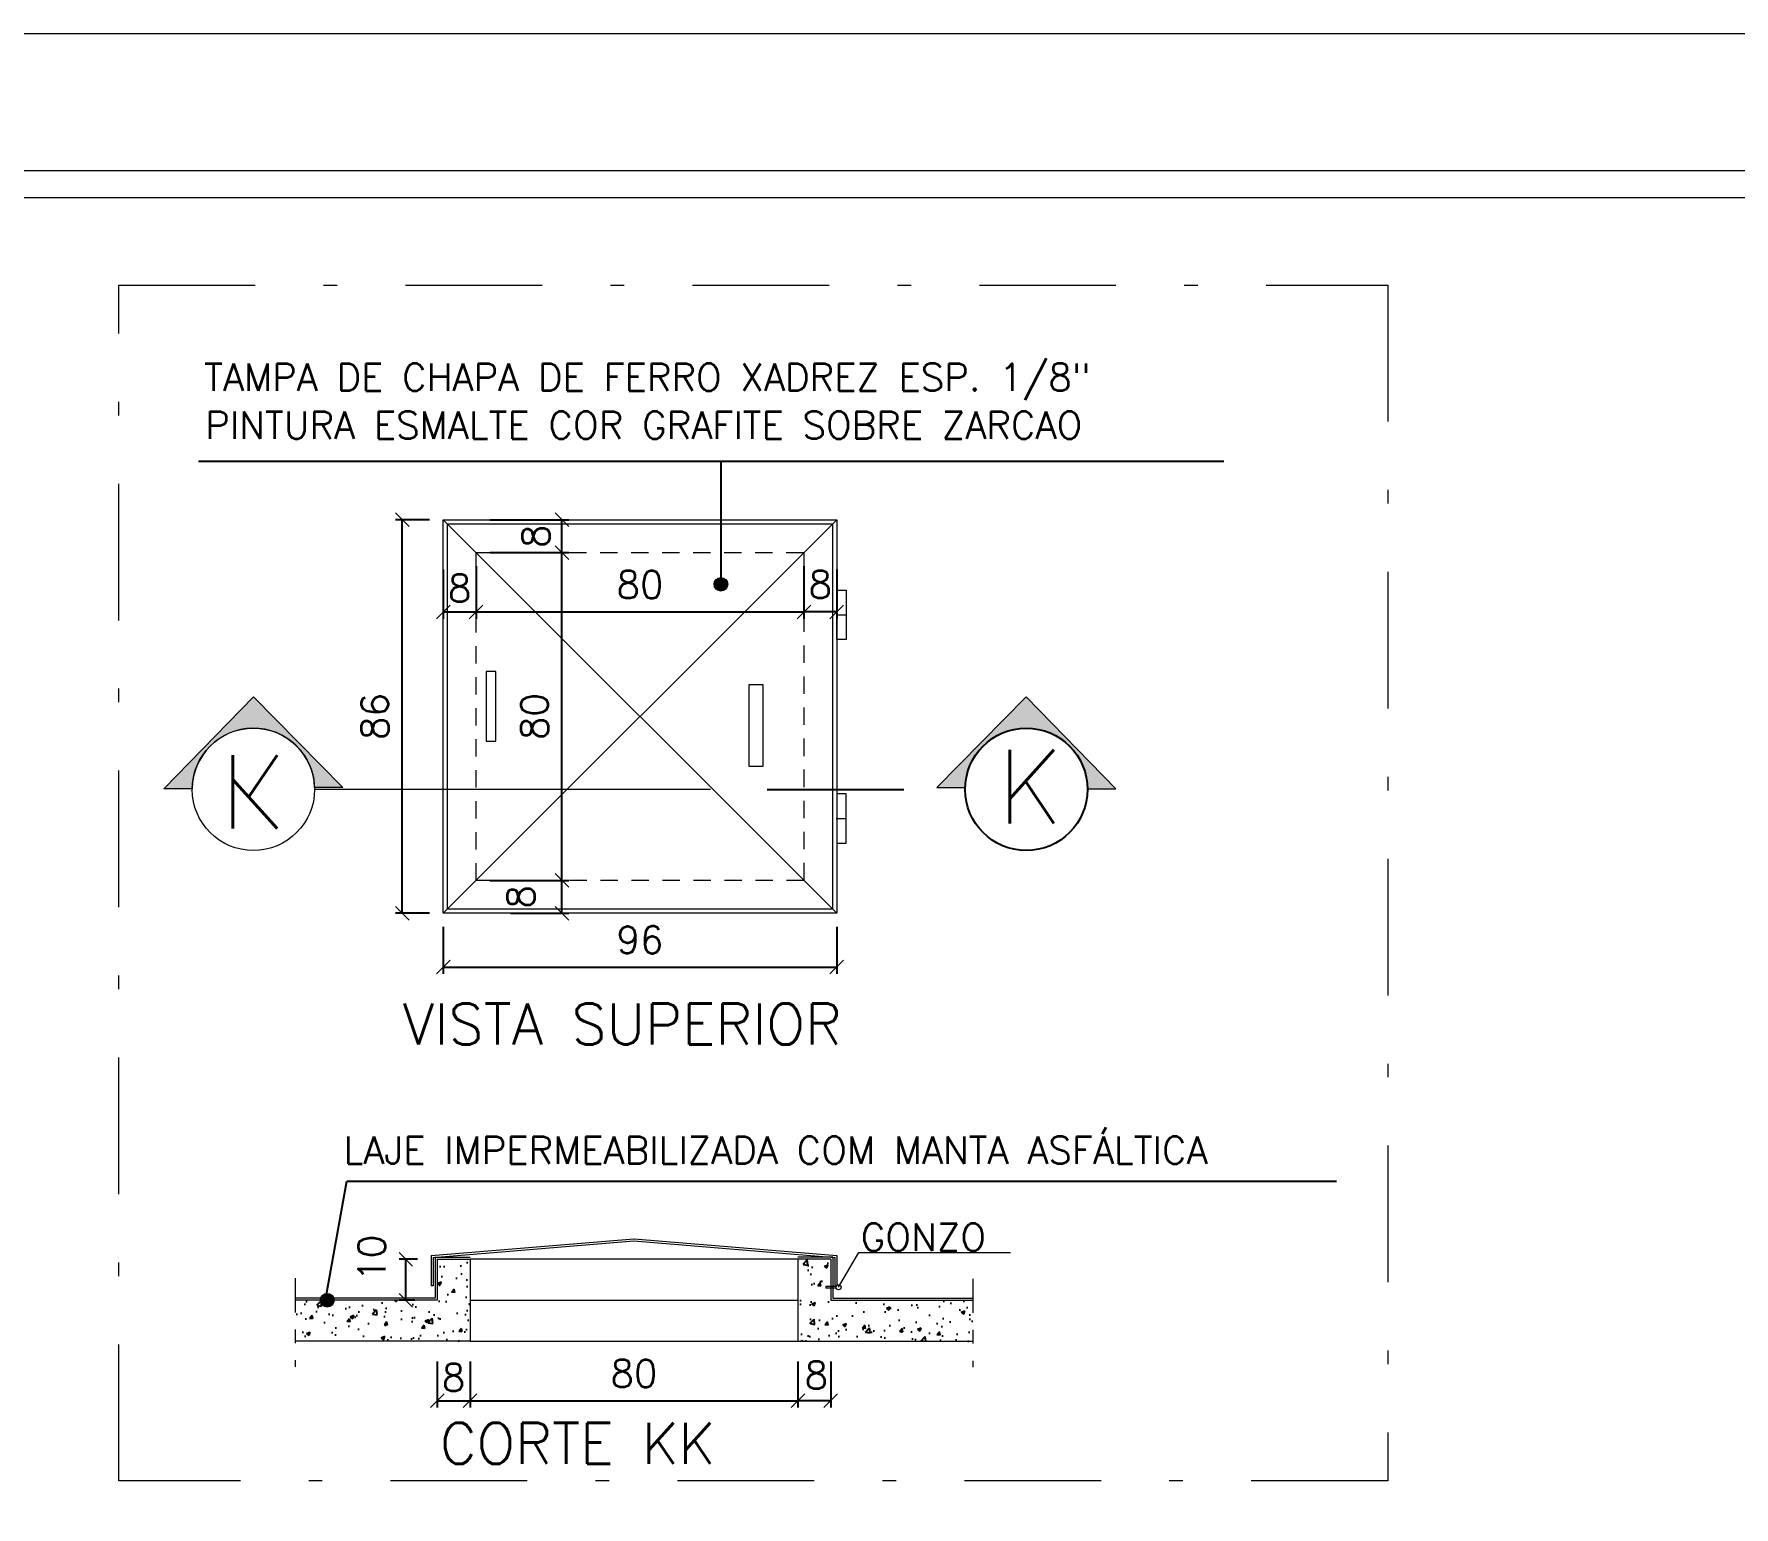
# Model space of a CAD drawing. Header units: millimetres. Extents: x 521 to 1055, y 261 to 520.
# Drawn here: x 865.59 to 878.03, y 509.1 to 519.88 of the extents above; entities that cross this region are included whole.
import ezdxf
from ezdxf.enums import TextEntityAlignment as Align

# ---------------------------------------------------------------- set-up
doc = ezdxf.new("R2010")
doc.units = ezdxf.units.MM
for name, pattern in [('CONTINU', [0]), ('DASHDOT2', [0.5, 0.25, -0.125, 0, -0.125]), ('DASHDOTX2', [2, 1, -0.5, 0, -0.5]), ('HIDDEN', [9.524999999999999, 6.35, -3.175])]:
    doc.linetypes.add(name, pattern=pattern)
doc.layers.add('0.1', color=8, linetype='Continuous', lineweight=13)
doc.styles.add('LETRA35', font='romans', dxfattribs={"height": 0.07})
doc.styles.add('ROMANS', font='romans')
doc.styles.get("Standard").update_dxf_attribs({"font": 'romans.shx'})
doc.dimstyles.new('TICK-100', dxfattribs={"dimscale": 0, "dimtxt": 0.2, "dimasz": 0.1, "dimexe": 0.05, "dimexo": 0.1, "dimgap": 0.1, "dimtad": 1, "dimlfac": 0.5, "dimzin": 0, "dimdsep": 46, "dimtxsty": 'Standard', "dimblk1": 'OBLIQUE', "dimblk2": 'OBLIQUE', "dimsah": 1, "dimcen": 0.1, "dimclrd": 8, "dimclre": 8, "dimclrt": 1, "dimadec": 0, "dimazin": 0, "dimtfac": 0.1, "dimtofl": 0, "dimtmove": 2, "dimatfit": 3, "dimldrblk": 'OBLIQUE', "dimfxl": 1, "dimtolj": 1, "dimtzin": 0, "dimarcsym": 0})

# ---------------------------------------------------------------- blocks, each defined once
blk = doc.blocks.new('_OBLIQUE')
at = {"color": 0, "linetype": 'ByBlock'}
blk.add_line((-0.5, -0.5), (0.5, 0.5), dxfattribs=at)
blk = doc.blocks.new('*D2432')
at = {"layer": '0.1', "color": 8, "lineweight": -2, "transparency": 16777216}
for p, q in [((868.7802177788061, 510.1673034803763), (868.7802177788061, 509.8296889742874)), ((871.1802177788061, 510.1673034803763), (871.1802177788061, 509.8296889742874)), ((868.7802177788061, 509.8796889742874), (871.1802177788061, 509.8796889742874))]:
    blk.add_line(p, q, dxfattribs=at)
at = {"layer": 'DEFPOINTS', "color": 0, "lineweight": -2, "transparency": 16777216}
for p in [(868.7802177788061, 510.2673034803763), (871.1802177788061, 510.2673034803763), (871.1802177788061, 509.8796889742874)]:
    blk.add_point(p, dxfattribs=at)
at = {"layer": '0.1', "color": 8, "lineweight": -2, "transparency": 16777216, "xscale": 0.1, "yscale": 0.1, "zscale": 0.1, "rotation": 180}
blk.add_blockref('_OBLIQUE', (868.7802177788061, 509.8796889742874), dxfattribs=at)
at = {"layer": '0.1', "color": 8, "lineweight": -2, "transparency": 16777216, "xscale": 0.1, "yscale": 0.1, "zscale": 0.1}
blk.add_blockref('_OBLIQUE', (871.1802177788061, 509.8796889742874), dxfattribs=at)
at = {"layer": '0.1', "color": 1, "transparency": 16777216, "insert": (869.980217778806, 510.0796889742874), "char_height": 0.2, "attachment_point": 5}
blk.add_mtext('\\A1;80', dxfattribs=at)
blk = doc.blocks.new('*D2433')
at = {"layer": '0.1', "color": 8, "lineweight": -2, "transparency": 16777216}
for p, q in [((868.3952177788059, 510.9153034803763), (868.2601677045833, 510.9153034803763)), ((868.3101677045833, 510.6153034803764), (868.3101677045833, 510.9153034803763)), ((868.3762036413345, 510.6153034803764), (868.2601677045833, 510.6153034803764))]:
    blk.add_line(p, q, dxfattribs=at)
at = {"layer": 'DEFPOINTS', "color": 0, "lineweight": -2, "transparency": 16777216}
for p in [(868.3101677045833, 510.9153034803763), (868.4952177788059, 510.9153034803763), (868.4762036413346, 510.6153034803764)]:
    blk.add_point(p, dxfattribs=at)
at = {"layer": '0.1', "color": 8, "lineweight": -2, "transparency": 16777216, "xscale": 0.1, "yscale": 0.1, "zscale": 0.1}
for p, rotation in [((868.3101677045833, 510.9153034803763), 90), ((868.3101677045833, 510.6153034803764), 270)]:
    blk.add_blockref('_OBLIQUE', p, dxfattribs=dict(at, rotation=rotation))
at = {"layer": '0.1', "color": 1, "transparency": 16777216, "insert": (868.0601677045833, 510.9231236491624), "char_height": 0.2, "attachment_point": 5, "rotation": 90}
blk.add_mtext('\\A1;10', dxfattribs=at)
blk = doc.blocks.new('*D2434')
at = {"layer": '0.1', "color": 8, "lineweight": -2, "transparency": 16777216}
for p, q in [((868.5402177788059, 510.1673034803763), (868.5402177788059, 509.8296889742874)), ((868.7802177788061, 510.1673034803763), (868.7802177788061, 509.8296889742874)), ((868.5402177788059, 509.8796889742874), (868.7802177788061, 509.8796889742874))]:
    blk.add_line(p, q, dxfattribs=at)
at = {"layer": 'DEFPOINTS', "color": 0, "lineweight": -2, "transparency": 16777216}
for p in [(868.5402177788059, 510.2673034803763), (868.7802177788061, 510.2673034803763), (868.7802177788061, 509.8796889742874)]:
    blk.add_point(p, dxfattribs=at)
at = {"layer": '0.1', "color": 8, "lineweight": -2, "transparency": 16777216, "xscale": 0.1, "yscale": 0.1, "zscale": 0.1, "rotation": 180}
blk.add_blockref('_OBLIQUE', (868.5402177788059, 509.8796889742874), dxfattribs=at)
at = {"layer": '0.1', "color": 8, "lineweight": -2, "transparency": 16777216, "xscale": 0.1, "yscale": 0.1, "zscale": 0.1}
blk.add_blockref('_OBLIQUE', (868.7802177788061, 509.8796889742874), dxfattribs=at)
at = {"layer": '0.1', "color": 1, "transparency": 16777216, "insert": (868.6594598889211, 510.0490396702153), "char_height": 0.2, "attachment_point": 5}
blk.add_mtext('\\A1;8', dxfattribs=at)
blk = doc.blocks.new('*D2435')
at = {"layer": '0.1', "color": 8, "lineweight": -2, "transparency": 16777216}
for p, q in [((871.1802177788061, 510.1673034803763), (871.1802177788061, 509.8296889742874)), ((871.4202177788062, 510.1673034803763), (871.4202177788062, 509.8296889742874)), ((871.4202177788062, 509.8796889742874), (871.1802177788061, 509.8796889742874))]:
    blk.add_line(p, q, dxfattribs=at)
at = {"layer": 'DEFPOINTS', "color": 0, "lineweight": -2, "transparency": 16777216}
for p in [(871.1802177788061, 510.2673034803763), (871.4202177788062, 510.2673034803763), (871.1802177788061, 509.8796889742874)]:
    blk.add_point(p, dxfattribs=at)
at = {"layer": '0.1', "color": 8, "lineweight": -2, "transparency": 16777216, "xscale": 0.1, "yscale": 0.1, "zscale": 0.1, "rotation": 180}
blk.add_blockref('_OBLIQUE', (871.1802177788061, 509.8796889742874), dxfattribs=at)
at = {"layer": '0.1', "color": 8, "lineweight": -2, "transparency": 16777216, "xscale": 0.1, "yscale": 0.1, "zscale": 0.1}
blk.add_blockref('_OBLIQUE', (871.4202177788062, 509.8796889742874), dxfattribs=at)
at = {"layer": '0.1', "color": 1, "transparency": 16777216, "insert": (871.3150404036604, 510.0670020593042), "char_height": 0.2, "attachment_point": 5}
blk.add_mtext('\\A1;8', dxfattribs=at)
blk = doc.blocks.new('*D2436')
at = {"layer": '0.1', "color": 8, "lineweight": -2, "transparency": 16777216}
for p, q in [((868.9242059818926, 516.0885049165679), (869.5023841185478, 516.0885049165679)), ((869.4523841185478, 513.6885049165678), (869.4523841185478, 516.0885049165679)), ((868.9242059818926, 513.6885049165678), (869.5023841185478, 513.6885049165678))]:
    blk.add_line(p, q, dxfattribs=at)
at = {"layer": 'DEFPOINTS', "color": 0, "lineweight": -2, "transparency": 16777216}
for p in [(868.8242059818925, 516.0885049165679), (869.4523841185478, 516.0885049165679), (868.8242059818925, 513.6885049165678)]:
    blk.add_point(p, dxfattribs=at)
at = {"layer": '0.1', "color": 8, "lineweight": -2, "transparency": 16777216, "xscale": 0.1, "yscale": 0.1, "zscale": 0.1}
for p, rotation in [((869.4523841185478, 516.0885049165679), 90), ((869.4523841185478, 513.6885049165678), 270)]:
    blk.add_blockref('_OBLIQUE', p, dxfattribs=dict(at, rotation=rotation))
at = {"layer": '0.1', "color": 1, "transparency": 16777216, "insert": (869.2523841185476, 514.8885049165681), "char_height": 0.2, "attachment_point": 5, "rotation": 90}
blk.add_mtext('\\A1;80', dxfattribs=at)
blk = doc.blocks.new('*D2437')
at = {"layer": '0.1', "color": 8, "lineweight": -2, "transparency": 16777216}
for p, q in [((868.4842059818925, 516.3285049165679), (868.2342059818926, 516.3285049165679)), ((868.2842059818926, 513.4485049165678), (868.2842059818926, 516.3285049165679)), ((868.4842059818925, 513.4485049165678), (868.2342059818926, 513.4485049165678))]:
    blk.add_line(p, q, dxfattribs=at)
at = {"layer": 'DEFPOINTS', "color": 0, "lineweight": -2, "transparency": 16777216}
for p in [(868.2842059818926, 516.3285049165679), (868.5842059818925, 516.3285049165679), (868.5842059818925, 513.4485049165678)]:
    blk.add_point(p, dxfattribs=at)
at = {"layer": '0.1', "color": 8, "lineweight": -2, "transparency": 16777216, "xscale": 0.1, "yscale": 0.1, "zscale": 0.1}
for p, rotation in [((868.2842059818926, 516.3285049165679), 90), ((868.2842059818926, 513.4485049165678), 270)]:
    blk.add_blockref('_OBLIQUE', p, dxfattribs=dict(at, rotation=rotation))
at = {"layer": '0.1', "color": 1, "transparency": 16777216, "insert": (868.0842059818924, 514.8885049165681), "char_height": 0.2, "attachment_point": 5, "rotation": 90}
blk.add_mtext('\\A1;86', dxfattribs=at)
blk = doc.blocks.new('*D2438')
at = {"layer": '0.1', "color": 8, "lineweight": -2, "transparency": 16777216}
for p, q in [((868.5842059818925, 513.3485049165678), (868.5842059818925, 513.0041513912158)), ((871.4642059818924, 513.3485049165678), (871.4642059818924, 513.0041513912158)), ((868.5842059818925, 513.0541513912158), (871.4642059818924, 513.0541513912158))]:
    blk.add_line(p, q, dxfattribs=at)
at = {"layer": 'DEFPOINTS', "color": 0, "lineweight": -2, "transparency": 16777216}
for p in [(868.5842059818925, 513.4485049165678), (871.4642059818924, 513.4485049165678), (871.4642059818924, 513.0541513912158)]:
    blk.add_point(p, dxfattribs=at)
at = {"layer": '0.1', "color": 8, "lineweight": -2, "transparency": 16777216, "xscale": 0.1, "yscale": 0.1, "zscale": 0.1, "rotation": 180}
blk.add_blockref('_OBLIQUE', (868.5842059818925, 513.0541513912158), dxfattribs=at)
at = {"layer": '0.1', "color": 8, "lineweight": -2, "transparency": 16777216, "xscale": 0.1, "yscale": 0.1, "zscale": 0.1}
blk.add_blockref('_OBLIQUE', (871.4642059818924, 513.0541513912158), dxfattribs=at)
at = {"layer": '0.1', "color": 1, "transparency": 16777216, "insert": (870.0242059818925, 513.2541513912158), "char_height": 0.2, "attachment_point": 5}
blk.add_mtext('\\A1;96', dxfattribs=at)
blk = doc.blocks.new('*D2439')
at = {"layer": '0.1', "color": 8, "lineweight": -2, "transparency": 16777216}
for p, q in [((868.9242059818926, 513.6885049165678), (869.5023841185478, 513.6885049165678)), ((869.4523841185478, 513.4485049165678), (869.4523841185478, 513.6885049165678)), ((869.0771851435497, 513.4485049165678), (869.5023841185478, 513.4485049165678))]:
    blk.add_line(p, q, dxfattribs=at)
at = {"layer": 'DEFPOINTS', "color": 0, "lineweight": -2, "transparency": 16777216}
for p in [(868.8242059818925, 513.6885049165678), (869.4523841185478, 513.6885049165678), (868.9771851435497, 513.4485049165678)]:
    blk.add_point(p, dxfattribs=at)
at = {"layer": '0.1', "color": 8, "lineweight": -2, "transparency": 16777216, "xscale": 0.1, "yscale": 0.1, "zscale": 0.1}
for p, rotation in [((869.4523841185478, 513.6885049165678), 90), ((869.4523841185478, 513.4485049165678), 270)]:
    blk.add_blockref('_OBLIQUE', p, dxfattribs=dict(at, rotation=rotation))
at = {"layer": '0.1', "color": 1, "transparency": 16777216, "insert": (869.1526028335606, 513.5685049165679), "char_height": 0.2, "attachment_point": 5, "rotation": 90}
blk.add_mtext('\\A1;8', dxfattribs=at)
blk = doc.blocks.new('*D2440')
at = {"layer": '0.1', "color": 8, "lineweight": -2, "transparency": 16777216}
for p, q in [((868.8242059818925, 515.9885049165679), (868.8242059818925, 515.6039347601363)), ((871.2242059818924, 515.9885049165678), (871.2242059818924, 515.6039347601363)), ((868.8242059818925, 515.6539347601363), (871.2242059818924, 515.6539347601363))]:
    blk.add_line(p, q, dxfattribs=at)
at = {"layer": 'DEFPOINTS', "color": 0, "lineweight": -2, "transparency": 16777216}
for p in [(868.8242059818925, 516.0885049165679), (871.2242059818924, 516.0885049165678), (871.2242059818924, 515.6539347601363)]:
    blk.add_point(p, dxfattribs=at)
at = {"layer": '0.1', "color": 8, "lineweight": -2, "transparency": 16777216, "xscale": 0.1, "yscale": 0.1, "zscale": 0.1, "rotation": 180}
blk.add_blockref('_OBLIQUE', (868.8242059818925, 515.6539347601363), dxfattribs=at)
at = {"layer": '0.1', "color": 8, "lineweight": -2, "transparency": 16777216, "xscale": 0.1, "yscale": 0.1, "zscale": 0.1}
blk.add_blockref('_OBLIQUE', (871.2242059818924, 515.6539347601363), dxfattribs=at)
at = {"layer": '0.1', "color": 1, "transparency": 16777216, "insert": (870.0242059818925, 515.8539347601363), "char_height": 0.2, "attachment_point": 5}
blk.add_mtext('\\A1;80', dxfattribs=at)
blk = doc.blocks.new('*D2441')
at = {"layer": '0.1', "color": 8, "lineweight": -2, "transparency": 16777216}
for p, q in [((868.5842059818925, 515.96364313155), (868.5842059818925, 515.6039347601363)), ((868.8242059818925, 515.9885049165679), (868.8242059818925, 515.6039347601363)), ((868.5842059818925, 515.6539347601363), (868.8242059818925, 515.6539347601363))]:
    blk.add_line(p, q, dxfattribs=at)
at = {"layer": 'DEFPOINTS', "color": 0, "lineweight": -2, "transparency": 16777216}
for p in [(868.5842059818925, 516.0636431315501), (868.8242059818925, 516.0885049165679), (868.8242059818925, 515.6539347601363)]:
    blk.add_point(p, dxfattribs=at)
at = {"layer": '0.1', "color": 8, "lineweight": -2, "transparency": 16777216, "xscale": 0.1, "yscale": 0.1, "zscale": 0.1, "rotation": 180}
blk.add_blockref('_OBLIQUE', (868.5842059818925, 515.6539347601363), dxfattribs=at)
at = {"layer": '0.1', "color": 8, "lineweight": -2, "transparency": 16777216, "xscale": 0.1, "yscale": 0.1, "zscale": 0.1}
blk.add_blockref('_OBLIQUE', (868.8242059818925, 515.6539347601363), dxfattribs=at)
at = {"layer": '0.1', "color": 1, "transparency": 16777216, "insert": (868.7042059818925, 515.8271336766879), "char_height": 0.2, "attachment_point": 5}
blk.add_mtext('\\A1;8', dxfattribs=at)
blk = doc.blocks.new('*D2442')
at = {"layer": '0.1', "color": 8, "lineweight": -2, "transparency": 16777216}
for p, q in [((868.9242059818926, 516.3285049165679), (869.5023841185478, 516.3285049165679)), ((869.4523841185478, 516.0885049165679), (869.4523841185478, 516.3285049165679)), ((868.9242059818926, 516.0885049165679), (869.5023841185478, 516.0885049165679))]:
    blk.add_line(p, q, dxfattribs=at)
at = {"layer": 'DEFPOINTS', "color": 0, "lineweight": -2, "transparency": 16777216}
for p in [(868.8242059818925, 516.3285049165679), (869.4523841185478, 516.3285049165679), (868.8242059818925, 516.0885049165679)]:
    blk.add_point(p, dxfattribs=at)
at = {"layer": '0.1', "color": 8, "lineweight": -2, "transparency": 16777216, "xscale": 0.1, "yscale": 0.1, "zscale": 0.1}
for p, rotation in [((869.4523841185478, 516.3285049165679), 90), ((869.4523841185478, 516.0885049165679), 270)]:
    blk.add_blockref('_OBLIQUE', p, dxfattribs=dict(at, rotation=rotation))
at = {"layer": '0.1', "color": 1, "transparency": 16777216, "insert": (869.2608644906195, 516.2085049165679), "char_height": 0.2, "attachment_point": 5, "rotation": 90}
blk.add_mtext('\\A1;8', dxfattribs=at)
blk = doc.blocks.new('*D2443')
at = {"layer": '0.1', "color": 8, "lineweight": -2, "transparency": 16777216}
for p, q in [((871.2242059818924, 515.9885049165679), (871.2242059818924, 515.6039347601363)), ((871.4642059818924, 515.96364313155), (871.4642059818924, 515.6039347601363)), ((871.4642059818924, 515.6539347601363), (871.2242059818924, 515.6539347601363))]:
    blk.add_line(p, q, dxfattribs=at)
at = {"layer": 'DEFPOINTS', "color": 0, "lineweight": -2, "transparency": 16777216}
for p in [(871.2242059818924, 516.0885049165679), (871.4642059818924, 516.0636431315501), (871.2242059818924, 515.6539347601363)]:
    blk.add_point(p, dxfattribs=at)
at = {"layer": '0.1', "color": 8, "lineweight": -2, "transparency": 16777216, "xscale": 0.1, "yscale": 0.1, "zscale": 0.1, "rotation": 180}
blk.add_blockref('_OBLIQUE', (871.2242059818924, 515.6539347601363), dxfattribs=at)
at = {"layer": '0.1', "color": 8, "lineweight": -2, "transparency": 16777216, "xscale": 0.1, "yscale": 0.1, "zscale": 0.1}
blk.add_blockref('_OBLIQUE', (871.4642059818924, 515.6539347601363), dxfattribs=at)
at = {"layer": '0.1', "color": 1, "transparency": 16777216, "insert": (871.3442059818924, 515.8558781695962), "char_height": 0.2, "attachment_point": 5}
blk.add_mtext('\\A1;8', dxfattribs=at)
blk = doc.blocks.new('Cor-4A')
h = blk.add_hatch(color=1)
edge = h.paths.add_edge_path()
edge.add_line((-4.576014072182258e-05, -0.007316196002235542), (-0.00757170836086419, -4.413672282750289e-07))
edge.add_line((-0.00757170836086419, -4.413672282750289e-07), (-0.0001408029804683903, 0.007314409530419547))
edge.add_line((-0.0001408029804683899, 0.007314409530419547), (-0.0001408029804683904, 0.004996765224935991))
edge.add_arc((6.568789848669497e-07, 2.168404344971009e-18), 0.00499876720851913, 91.6216268461234, 269.4679613120325)
edge.add_line((-4.576014072182207e-05, -0.004998551696766541), (-4.576014072182258e-05, -0.007316196002235542))
at = {"linetype": 'DASHDOTX2'}
blk.add_line((-4.671623027125732e-16, 0.03735101866789411), (-5.19614475446869e-21, 0.004998110329534265), dxfattribs=at)
at = {"color": 1}
blk.add_lwpolyline([(-4.576014072182258e-05, -0.007316196002235542), (-0.00757170836086419, -4.413672282750289e-07), (-0.0001408029804683899, 0.007314409530419547), (-0.0001408029804683904, 0.004996765224935991, 0.9813801479665843), (-4.576014072182207e-05, -0.004998551696766541)], format="xyb", close=True, dxfattribs=at)
blk.add_circle((0, 0), 0.004998110329534263, dxfattribs=at)
at = {"color": 3, "style": 'ROMANS'}
blk.add_attdef('O', text='', height=0.006, rotation=90, dxfattribs=at).set_placement((0.0001940809628951379, 0), align=Align.MIDDLE)

msp = doc.modelspace()

# ---------------------------------------------------------------- hatches: boundary and pattern name
at = {"layer": '0.1', "linetype": 'CONTINU'}
for points in [[(870.6665007209846, 515.8564965904874, 1), (870.5668230138225, 515.8564965904874, 1)], [(867.7848506516874, 510.6153034803764, 1), (867.6851729445253, 510.6153034803764, 1)]]:
    msp.add_hatch(color=8, dxfattribs=at).paths.add_polyline_path(points)
at = {"layer": '0.1'}
h = msp.add_hatch(color=8, dxfattribs=at)
edge = h.paths.add_edge_path()
edge.add_line((873.5075074992691, 514.3593687123816), (872.8520158839724, 515.0336936729063))
edge.add_line((872.8520158839724, 515.0336936729063), (872.1966052435431, 514.367884550823))
edge.add_line((872.1966052435431, 514.367884550823), (872.4042661733145, 514.367884550823))
edge.add_arc((872.8519763374686, 514.355209747416), 0.4478895418832081, 0.5320386879590728, 178.3783731538802, ccw=False)
edge.add_line((873.299846569499, 514.3593687123816), (873.5075074992691, 514.3593687123816))
at = {"layer": '0.1', "linetype": 'CONTINU', "lineweight": -2}
h = msp.add_hatch(dxfattribs=at)
h.set_pattern_fill('AR-CONC,_O', color=8, scale=0.0015, double=1)
h.set_pattern_definition([(49.99999999999999, (267.0538618947176, 425.4296386170097), (0.273277003494006, -0.02390862830835463), [0.028575, -0.314325]), (355, (267.0538618947176, 425.4296386170097), (-0.05286423896350048, 0.28658496432327), [0.02286, -0.25146]), (100.451, (267.0766348947176, 425.4276462420097), (0.2204137524989389, 0.2626750317304378), [0.024285, -0.267135]), (46.18420000000001, (267.0538618947176, 425.5058386170097), (0.4066185613381949, -0.06306349189909072), [0.0428625, -0.4714875]), (96.6356, (267.0877467447175, 425.5005833670097), (0.3561063516993557, 0.3711383338350738), [0.03642749999999997, -0.4007024999999998]), (351.1840000000001, (267.0538618947176, 425.5058386170097), (0.3561069087209009, 0.3711376767908965), [0.03429, -0.37719]), (21, (267.0919618947175, 425.4867886170097), (0.2274223197530749, -0.1533982777751438), [0.028575, -0.314325]), (326.0000000000001, (267.0919618947175, 425.4867886170097), (0.09270304252147062, 0.2762819491834789), [0.02286, -0.25146]), (71.4514, (267.1109136447176, 425.4740054670097), (0.3201247361551867, 0.1228842865740862), [0.024285, -0.267135]), (37.50000000000001, (267.0538618947176, 425.4296386170097), (0.004632904875887725, 0.1268325583097297), [0, -0.248412, 0, -0.25527, 0, -0.2524125]), (7.499999999999999, (267.0538618947176, 425.4296386170097), (0.1002294937654586, 0.1502708622271793), [0, -0.145542, 0, -0.242697, 0, -0.09620250000000001]), (327.5, (266.9688988947175, 425.4296386170097), (0.2033858927503071, -0.008593115989010197), [0, -0.09525, 0, -0.29718, 0, -0.394335]), (317.5, (266.9307988947176, 425.4296386170097), (0.2221937720790271, 0.03813973654999953), [0, -0.123825, 0, -0.197358, 0, -0.280035])])
h.paths.add_polyline_path([(868.7802177788061, 510.9153034803763), (868.5402177788061, 510.9153034803763), (868.5402177788061, 510.6153034803764), (867.7848506516874, 510.6153034803764, -1), (867.6851729445253, 510.6153034803764), (867.4998646808484, 510.6153034803764), (867.4998646808484, 510.3153034803763), (868.7802177788061, 510.3153034803763)])
h.paths.add_polyline_path([(872.4605708767638, 510.6153034803764), (871.4202177788061, 510.6153034803764), (871.4202177788061, 510.7041092057209), (871.3859070978149, 510.7041092057209), (871.3859070978148, 510.716044803657), (871.4202177788061, 510.716044803657), (871.4202177788062, 510.9153034803763), (871.1802177788061, 510.9153034803763), (871.1802177788061, 510.3153034803763), (872.4605708767638, 510.3153034803763)])

# ---------------------------------------------------------------- linework, layer by layer
at = {"layer": '0.1', "color": 8, "linetype": 'CONTINU', "lineweight": -2}
for p, q in [((866.7919299620439, 516.7578031671809), (874.297979807661, 516.7578031671809)), ((870.6166618674035, 516.7578031671809), (870.6166618674035, 515.8564965904874)), ((867.7275117981063, 510.6453034803764), (867.8775117981063, 511.4877327682455)), ((867.8775117981063, 511.4877327682455), (875.1229178281128, 511.4877327682455))]:
    msp.add_line(p, q, dxfattribs=at)
at = {"layer": '0.1', "color": 8}
for p, q in [((871.4642059818924, 516.3285049165679), (868.5842059818925, 513.4485049165678)), ((868.5842059818925, 516.3285049165679), (871.4642059818924, 513.4485049165678)), ((871.46136515862, 515.6340427617429), (871.5341303162194, 515.6340427617429)), ((871.46136515862, 514.1429670713928), (871.5341303162194, 514.1429670713928)), ((868.4952177788059, 510.9425952386732), (869.9788375860257, 511.0658281770219)), ((868.5102177788059, 510.9289174076251), (869.980217778806, 511.0508918097297)), ((869.980217778806, 511.0508918097297), (871.4502177788063, 510.9289174076251)), ((869.9815979715864, 511.0658281770219), (871.4652177788063, 510.9425952386732)), ((871.477975275572, 510.7106543255404), (871.6253267680992, 510.9657422892803)), ((871.6253267680992, 510.9657422892803), (872.7368719207475, 510.9657422892803)), ((868.4952177788059, 510.9425952386732), (868.4952177788059, 510.7203034803763)), ((868.5102177788059, 510.9289174076251), (868.5102177788059, 510.7203034803763)), ((871.1802177788061, 510.9153034803763), (868.7802177788061, 510.9153034803763)), ((871.4502177788063, 510.9289174076251), (871.4502177788063, 510.7203034803763)), ((871.4652177788063, 510.9425952386732), (871.4652177788063, 510.7203034803763)), ((868.5102177788059, 510.7203034803763), (868.4952177788061, 510.7203034803763)), ((871.460221477203, 510.716044803657), (871.3852047781136, 510.716044803657)), ((871.3859070978149, 510.7033365776914), (871.3859070978149, 510.7152721756277)), ((871.4502177788063, 510.7203034803763), (871.4652177788062, 510.7203034803763)), ((871.4606139387168, 510.7041092057209), (871.3852047781136, 510.7041092057209)), ((868.7802177788061, 510.3153034803763), (871.1802177788061, 510.3153034803763))]:
    msp.add_line(p, q, dxfattribs=at)
at = {"layer": '0.1', "color": 8, "linetype": 'DASHDOTX2', "lineweight": -2}
msp.add_line((870.9547353583839, 514.355268603773), (872.4041456519425, 514.355268603773), dxfattribs=at)
at = {"layer": '0.1', "color": 8, "linetype": 'HIDDEN'}
for p, q in [((868.5252177788061, 510.9303034803763), (868.5252177788061, 510.6303034803764)), ((868.5252177788061, 510.9303034803763), (868.7802177788061, 510.9303034803763)), ((871.4352177788062, 510.9303034803763), (871.1802177788061, 510.9303034803763)), ((871.4352177788062, 510.9303034803763), (871.4352177788061, 510.6303034803764)), ((868.5252177788061, 510.6303034803764), (867.4998646808484, 510.6303034803764)), ((868.7802177788061, 510.6153034803764), (871.1802177788061, 510.6153034803764)), ((871.4352177788061, 510.6303034803764), (872.4605708767638, 510.6303034803764))]:
    msp.add_line(p, q, dxfattribs=at)
at = {"layer": '0.1', "color": 7}
for p, q in [((868.5402177788061, 510.9153034803763), (868.5402177788061, 510.6153034803764)), ((868.5402177788061, 510.9153034803763), (868.7802177788061, 510.9153034803763)), ((868.7802177788061, 510.9153034803763), (868.7802177788061, 510.3153034803763)), ((871.4202177788061, 510.9153034803763), (871.1802177788061, 510.9153034803763)), ((871.1802177788061, 510.9153034803763), (871.1802177788061, 510.3153034803763)), ((871.4202177788061, 510.9153034803763), (871.4202177788061, 510.6153034803764)), ((868.5402177788061, 510.6153034803764), (867.4998646808484, 510.6153034803764)), ((871.4202177788061, 510.6153034803764), (872.4605708767638, 510.6153034803764)), ((868.7802177788061, 510.3153034803763), (867.4998646808484, 510.3153034803763)), ((871.1802177788061, 510.3153034803763), (872.4605708767638, 510.3153034803763))]:
    msp.add_line(p, q, dxfattribs=at)
at = {"layer": '0.1', "color": 8, "linetype": 'DASHDOT2'}
for p, q in [((867.4998646808484, 510.776516407779), (867.4998646808484, 510.1287638460062)), ((872.4605708767638, 510.7727937302938), (872.4605708767638, 510.1250411685211))]:
    msp.add_line(p, q, dxfattribs=at)
at = {"layer": '0.1', "color": 8}
for points in [[(917.3566790544323, 519.8849476088243), (791.1522866506969, 519.8849476088243), (791.1522866506969, 435.8849474277305), (917.3566790544323, 435.8849474277305)], [(793.6522866560867, 436.8849474298862), (793.6522866560867, 518.8849476066679), (916.3566790522766, 518.8849476066679), (916.3566790522766, 436.8849474298862)], [(868.5842059818925, 513.4485049165678), (868.5842059818925, 516.3285049165679), (871.4642059818924, 516.3285049165679), (871.4642059818924, 513.4485049165678)], [(871.4642059818924, 515.4535266083167), (871.4642059818924, 515.814558915169), (871.5341303162194, 515.814558915169), (871.5341303162194, 515.4535266083167)], [(868.8993546371975, 515.2190210699939), (868.8993546371975, 514.7079887631417), (868.9692789715242, 514.7079887631417), (868.9692789715242, 515.2190210699939)], [(870.8224376421247, 515.1218770303574), (870.9224376421247, 515.1218770303574), (870.9224376421247, 514.5218770303574), (870.8224376421247, 514.5218770303574)], [(871.4642059818924, 514.323483224819), (871.4642059818924, 513.9624509179667), (871.5341303162194, 513.9624509179667), (871.5341303162194, 514.323483224819)]]:
    msp.add_lwpolyline(points, close=True, dxfattribs=at)
for points in [[(900.5366790181677, 517.6849476040816, 0.414213562373095), (899.5366790160117, 518.6849476062373), (794.852286658674, 518.6849476062373, 0.414213562373095), (793.8522866565181, 517.6849476040816), (793.8522866565181, 444.0849474454088, 0.4142135623730948), (794.852286658674, 443.084947443253), (899.5366790160117, 443.084947443253, 0.414213562373095), (900.5366790181677, 444.0849474454088)], [(873.5075074992691, 514.3593687123816), (872.8520158839724, 515.0336936729063), (872.1966052435431, 514.367884550823), (872.4042661733145, 514.367884550823, -0.9813801479665843), (873.299846569499, 514.3593687123816)]]:
    msp.add_lwpolyline(points, format="xyb", close=True, dxfattribs=at)
at = {"layer": '0.1', "color": 8, "linetype": 'DASHDOTX2'}
msp.add_lwpolyline([(866.2082846064573, 518.0472193029594), (875.4989023726148, 518.0472193029594), (875.4989023726148, 509.2925067284737), (866.2082846064573, 509.2925067284737)], close=True, dxfattribs=at)
at = {"layer": '0.1', "color": 8, "linetype": 'HIDDEN'}
msp.add_lwpolyline([(868.6142059818926, 513.4785049165678), (868.6142059818925, 516.2985049165678), (871.4342059818924, 516.2985049165678), (871.4342059818927, 513.4785049165678)], close=True, dxfattribs=at)
at = {"layer": '0.1', "color": 8, "linetype": 'HIDDEN', "ltscale": 0.02}
msp.add_lwpolyline([(868.8242059818925, 513.6885049165678), (868.8242059818925, 516.0885049165679), (871.2242059818924, 516.0885049165679), (871.2242059818924, 513.6885049165678)], close=True, dxfattribs=at)
at = {"layer": '0.1', "color": 8, "linetype": 'CONTINU'}
for centre in [(870.6166618674035, 515.8564965904874), (867.7350117981064, 510.6153034803764)]:
    msp.add_circle(centre, 0.04983885358103635, dxfattribs=at)
at = {"layer": '0.1', "color": 8, "lineweight": -2}
msp.add_circle((872.8519763374687, 514.355268603773), 0.4478306855262695, dxfattribs=at)
at = {"layer": '0.1', "color": 8}
msp.add_circle((871.477975275572, 510.7106543255404), 0.01855409949166642, dxfattribs=at)

# ---------------------------------------------------------------- block references
ref = msp.add_blockref('Cor-4A', (867.1943370215057, 514.355268603773), dxfattribs=dict(at, xscale=89.59999999999991, yscale=89.59999999999991, zscale=89.59999999999991, rotation=270))
ref.add_attrib('O', 'K', dxfattribs={"layer": '0', "color": 3, "height": 0.5376, "rotation": 180, "style": 'ROMANS', "text_generation_flag": 2}).set_placement((867.1943370215057, 514.3378789494974), align=Align.MIDDLE)

# ---------------------------------------------------------------- texts
for s, height, p in [('TAMPA DE CHAPA DE FERRO XADREZ ESP. 1/8"', 0.2, (866.8338101882548, 517.2720149492253)), ('PINTURA ESMALTE COR GRAFITE SOBRE ZARCAO', 0.2, (866.8419117680571, 516.9224143023583)), ('K', 0.5387512708083244, (872.6388330041635, 514.1064824560582)), ('LAJE IMPERMEABILIZADA COM MANTA ASFÁLTICA', 0.2, (867.8533520742394, 511.6131003794842)), ('GONZO', 0.2, (871.6405883168475, 510.9772380204538))]:
    msp.add_text(s, height=height, dxfattribs=at).set_placement(p)
at = {"layer": '0.1', "color": 8, "linetype": 'Continuous', "style": 'LETRA35'}
for s, p in [('VISTA SUPERIOR', (868.2878924151396, 512.4868492549299)), ('CORTE KK', (868.5583872149061, 509.4173665388813))]:
    msp.add_text(s, height=0.3, dxfattribs=at).set_placement(p)

# ---------------------------------------------------------------- dimensions: what is measured, and where the dimension line sits
at = {"layer": '0.1', "color": 8}
for base, p1, p2, text, picture, middle in [((868.2842059818926, 516.3285049165679), (868.5842059818925, 513.4485049165678), (868.5842059818925, 516.3285049165679), '86', '*D2437', (868.0842059818924, 514.8885049165681)), ((869.4523841185478, 516.0885049165679), (868.8242059818925, 513.6885049165678), (868.8242059818925, 516.0885049165679), '80', '*D2436', (869.2523841185476, 514.8885049165681))]:
    dim = msp.add_linear_dim(base=base, p1=p1, p2=p2, angle=90, text=text, dimstyle='TICK-100', override={"dimscale": 1}, dxfattribs=at)
    dim.commit()
    dim.dimension.update_dxf_attribs({"geometry": picture, "text_midpoint": middle})
for base, p1, p2, text, picture, middle in [((869.4523841185478, 516.3285049165679), (868.8242059818925, 516.0885049165679), (868.8242059818925, 516.3285049165679), '8', '*D2442', (869.2608644906195, 516.2085049165679)), ((869.4523841185478, 513.6885049165678), (868.9771851435497, 513.4485049165678), (868.8242059818925, 513.6885049165678), '8', '*D2439', (869.1526028335606, 513.5685049165679)), ((868.3101677045833, 510.9153034803763), (868.4762036413346, 510.6153034803764), (868.4952177788059, 510.9153034803763), '10', '*D2433', (868.0601677045833, 510.9231236491624))]:
    dim = msp.add_linear_dim(base=base, p1=p1, p2=p2, angle=90, text=text, dimstyle='TICK-100', override={"dimscale": 1}, dxfattribs=at)
    dim.commit()
    dim.dimension.update_dxf_attribs({"geometry": picture, "text_midpoint": middle, "dimtype": 160})
for base, p1, p2, picture, middle in [((868.8242059818925, 515.6539347601363), (868.5842059818925, 516.0636431315501), (868.8242059818925, 516.0885049165679), '*D2441', (868.7042059818925, 515.8271336766879)), ((871.2242059818924, 515.6539347601363), (871.4642059818924, 516.0636431315501), (871.2242059818924, 516.0885049165679), '*D2443', (871.3442059818924, 515.8558781695962)), ((868.7802177788061, 509.8796889742874), (868.5402177788059, 510.2673034803763), (868.7802177788061, 510.2673034803763), '*D2434', (868.6594598889211, 510.0490396702153)), ((871.1802177788061, 509.8796889742874), (871.4202177788062, 510.2673034803763), (871.1802177788061, 510.2673034803763), '*D2435', (871.3150404036604, 510.0670020593042))]:
    dim = msp.add_linear_dim(base=base, p1=p1, p2=p2, text='8', dimstyle='TICK-100', override={"dimscale": 1}, dxfattribs=at)
    dim.commit()
    dim.dimension.update_dxf_attribs({"geometry": picture, "text_midpoint": middle, "dimtype": 160})
for base, p1, p2, text, picture, middle in [((871.2242059818924, 515.6539347601363), (868.8242059818925, 516.0885049165679), (871.2242059818924, 516.0885049165678), '80', '*D2440', (870.0242059818925, 515.8539347601363)), ((871.4642059818924, 513.0541513912158), (868.5842059818925, 513.4485049165678), (871.4642059818924, 513.4485049165678), '96', '*D2438', (870.0242059818925, 513.2541513912158)), ((871.1802177788061, 509.8796889742874), (868.7802177788061, 510.2673034803763), (871.1802177788061, 510.2673034803763), '80', '*D2432', (869.980217778806, 510.0796889742874))]:
    dim = msp.add_linear_dim(base=base, p1=p1, p2=p2, text=text, dimstyle='TICK-100', override={"dimscale": 1}, dxfattribs=at)
    dim.commit()
    dim.dimension.update_dxf_attribs({"geometry": picture, "text_midpoint": middle})

doc.saveas('drawing.dxf')
